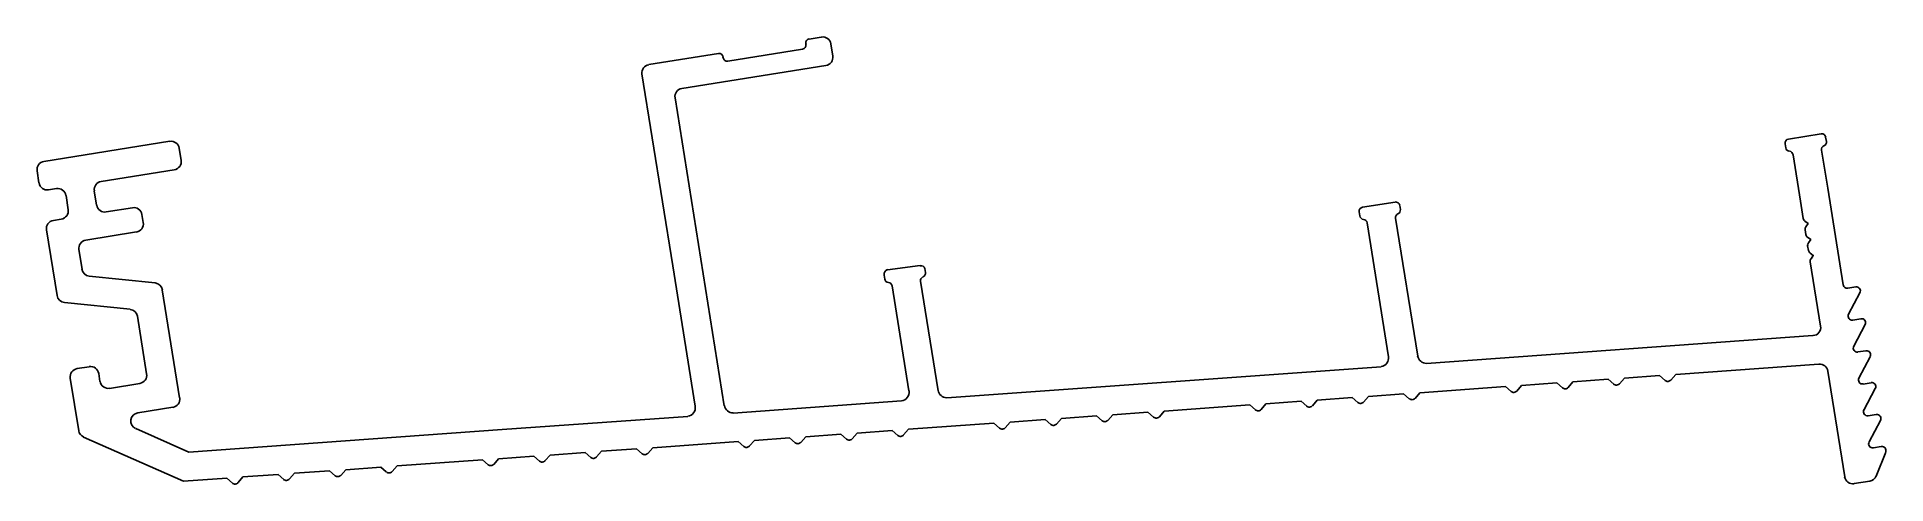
# Model space of a CAD drawing. Header units: inches. Extents: x -55 to 59, y -1 to 26.
import ezdxf

# ---------------------------------------------------------------- set-up
doc = ezdxf.new("R2010")
doc.units = ezdxf.units.IN
doc.header["$MEASUREMENT"] = 0
doc.layers.add('DS459', color=2, linetype='Continuous')

msp = doc.modelspace()

# ---------------------------------------------------------------- linework, layer by layer
at = {"layer": 'DS459', "color": 7}
for p, q in [((-7.95, 25.39), (-12.57, 24.65)), ((-7.75, 25.74), (-7.74, 25.68)), ((-6.8, 26.14), (-7.55, 26.02)), ((-6.09, 24.97), (-6.21, 25.72)), ((-13.15, 25.13), (-17.45, 24.44)), ((-15.41, 22.96), (-6.51, 24.39)), ((-12.86, 24.86), (-12.87, 24.92)), ((-17.88, 23.87), (-15.97, 11.99)), ((-12.79, 3.35), (-15.83, 22.38)), ((-47.05, 19.7), (-54.82, 18.45)), ((52.75, 19.55), (52.79, 19.29)), ((54.97, 20.16), (52.95, 19.83)), ((55.3, 19.69), (55.25, 19.95)), ((-46.35, 18.52), (-46.47, 19.27)), ((53.24, 18.87), (53.7, 16)), ((55.38, 16.8), (55, 19.15)), ((-55.25, 17.87), (-55.13, 17.12)), ((-51.28, 17.22), (-46.77, 17.94)), ((-54.54, 16.69), (-54.05, 16.77)), ((-53.46, 16.35), (-53.32, 15.47)), ((-51.57, 15.75), (-51.71, 16.63)), ((53.7, 16), (53.87, 14.92)), ((56.33, 10.82), (55.38, 16.8)), ((-53.75, 14.89), (-54.24, 14.81)), ((-49.35, 15.59), (-50.98, 15.33)), ((-48.69, 14.67), (-48.77, 15.17)), ((26.43, 15.33), (26.47, 15.08)), ((28.65, 15.94), (26.64, 15.62)), ((30.05, 6.42), (28.68, 14.94)), ((28.98, 15.48), (28.94, 15.73)), ((-54.66, 14.22), (-54.01, 10.16)), ((-52.24, 13.59), (-49.11, 14.09)), ((26.93, 14.66), (28.25, 6.38)), ((53.97, 14.76), (54.17, 14.62)), ((53.98, 14.22), (54.03, 13.93)), ((54.17, 14.61), (54.03, 14.41)), ((54.13, 13.77), (54.33, 13.63)), ((-52.47, 11.79), (-52.66, 13)), ((54.14, 13.24), (54.19, 12.95)), ((54.19, 12.95), (54.14, 13.24)), ((54.14, 13.24), (54.19, 12.95)), ((54.19, 12.95), (54.14, 13.24)), ((54.14, 13.24), (54.19, 12.95)), ((54.33, 13.62), (54.19, 13.42)), ((54.29, 12.78), (54.49, 12.64)), ((54.49, 12.63), (54.35, 12.43)), ((-15.97, 11.99), (-14.58, 3.31)), ((-2.91, 11.43), (-2.87, 11.18)), ((-0.69, 12.01), (-2.71, 11.76)), ((-0.36, 11.58), (-0.41, 11.84)), ((54.3, 12.25), (54.3, 12.25)), ((54.3, 12.25), (54.94, 8.27)), ((-47.96, 10.94), (-52.02, 11.36)), ((-46.44, 3.83), (-47.51, 10.51)), ((-2.42, 10.76), (-1.38, 4.26)), ((0.42, 4.27), (-0.66, 11.04)), ((57.11, 10.7), (56.62, 10.62)), ((56.67, 9.01), (57.37, 10.33)), ((-53.56, 9.73), (-49.5, 9.31)), ((-49.05, 8.88), (-48.48, 5.31)), ((57.43, 8.72), (56.93, 8.64)), ((56.99, 7.03), (57.69, 8.36)), ((54.47, 7.68), (30.59, 5.96)), ((-52.02, 5.76), (-52.77, 5.64)), ((27.79, 5.76), (0.95, 3.84)), ((45.99, 5.28), (54.84, 5.92)), ((57.74, 6.75), (57.25, 6.67)), ((57.31, 5.06), (58.01, 6.38)), ((-53.2, 5.06), (-52.67, 1.8)), ((-51.36, 4.85), (-51.44, 5.34)), ((-48.9, 4.73), (-50.77, 4.42)), ((36.17, 4.25), (36.47, 4.6)), ((36.47, 4.6), (38.64, 4.76)), ((38.64, 4.76), (38.99, 4.45)), ((39.34, 4.48), (39.64, 4.83)), ((39.64, 4.83), (41.81, 4.98)), ((41.81, 4.98), (42.16, 4.68)), ((42.51, 4.71), (42.82, 5.06)), ((42.82, 5.06), (44.98, 5.21)), ((44.98, 5.21), (45.33, 4.91)), ((45.68, 4.93), (45.99, 5.28)), ((55.38, 5.49), (56.43, -1.05)), ((58.06, 4.77), (57.57, 4.69)), ((-1.85, 3.64), (-12.24, 2.89)), ((20.37, 3.12), (20.67, 3.47)), ((20.67, 3.47), (22.84, 3.62)), ((22.84, 3.62), (23.19, 3.32)), ((23.54, 3.35), (23.84, 3.7)), ((23.84, 3.7), (26.01, 3.85)), ((26.01, 3.85), (26.36, 3.55)), ((26.71, 3.57), (27.02, 3.92)), ((27.02, 3.92), (29.18, 4.08)), ((29.18, 4.08), (29.53, 3.78)), ((29.89, 3.8), (30.19, 4.15)), ((30.19, 4.15), (35.47, 4.53)), ((35.47, 4.53), (35.82, 4.23)), ((57.62, 3.08), (58.32, 4.41)), ((-49.03, 2.9), (-46.86, 3.25)), ((-15.05, 2.69), (-26.51, 1.87)), ((-14.58, 3.31), (-14.58, 3.31)), ((4.57, 1.99), (4.87, 2.34)), ((4.87, 2.34), (7.04, 2.49)), ((7.04, 2.49), (7.39, 2.19)), ((7.74, 2.21), (8.04, 2.56)), ((8.04, 2.56), (10.21, 2.72)), ((10.21, 2.72), (10.56, 2.42)), ((10.91, 2.44), (11.22, 2.79)), ((11.22, 2.79), (13.38, 2.95)), ((13.38, 2.95), (13.73, 2.64)), ((14.09, 2.67), (14.39, 3.02)), ((14.39, 3.02), (19.67, 3.4)), ((19.67, 3.4), (20.02, 3.09)), ((58.38, 2.8), (57.88, 2.72)), ((57.94, 1.11), (58.64, 2.43)), ((-52.38, 1.41), (-46.2, -1.32)), ((-45.88, 0.48), (-49.15, 1.93)), ((-26.51, 1.87), (-45.88, 0.48)), ((-11.23, 0.86), (-10.93, 1.2)), ((-10.93, 1.2), (-8.76, 1.36)), ((-8.76, 1.36), (-8.41, 1.06)), ((-8.06, 1.08), (-7.75, 1.43)), ((-7.75, 1.43), (-5.59, 1.59)), ((-5.59, 1.59), (-5.24, 1.28)), ((-4.89, 1.31), (-4.58, 1.66)), ((-4.58, 1.66), (-2.42, 1.81)), ((-2.42, 1.81), (-2.07, 1.51)), ((-1.71, 1.54), (-1.41, 1.89)), ((-1.41, 1.89), (3.87, 2.26)), ((3.87, 2.26), (4.22, 1.96)), ((-27.03, -0.28), (-26.73, 0.07)), ((-26.73, 0.07), (-24.56, 0.23)), ((-24.56, 0.23), (-24.21, -0.08)), ((-23.86, -0.05), (-23.55, 0.3)), ((-23.55, 0.3), (-21.39, 0.45)), ((-21.39, 0.45), (-21.04, 0.15)), ((-20.69, 0.18), (-20.38, 0.53)), ((-20.38, 0.53), (-18.22, 0.68)), ((-18.22, 0.68), (-17.87, 0.38)), ((-17.51, 0.4), (-17.21, 0.75)), ((-17.21, 0.75), (-11.93, 1.13)), ((-11.93, 1.13), (-11.58, 0.83)), ((58.69, 0.82), (58.2, 0.74)), ((58.38, -1), (58.97, 0.48)), ((-46.2, -1.32), (-43.53, -1.13)), ((-43.53, -1.13), (-43.18, -1.44)), ((-42.83, -1.41), (-42.53, -1.06)), ((-42.53, -1.06), (-40.36, -0.91)), ((-40.36, -0.91), (-40.01, -1.21)), ((-39.66, -1.18), (-39.35, -0.83)), ((-39.35, -0.83), (-37.19, -0.68)), ((-37.19, -0.68), (-36.84, -0.98)), ((-36.48, -0.96), (-36.18, -0.61)), ((-36.18, -0.61), (-34.01, -0.45)), ((-34.01, -0.45), (-33.67, -0.75)), ((-33.31, -0.73), (-33.01, -0.38)), ((-33.01, -0.38), (-27.73, 0)), ((-27.73, 0), (-27.38, -0.3)), ((57.01, -1.47), (57.98, -1.32))]:
    msp.add_line(p, q, dxfattribs=at)
for centre, radius, start, end in [((-7.99, 25.64), 0.25, 279.1, 9.1), ((-7.51, 25.78), 0.25, 99.1, 189.1), ((-6.71, 25.64), 0.51, 9.1, 99.1), ((-17.37, 23.93), 0.51, 99.123, 187.1712), ((-13.11, 24.88), 0.25, 9.1, 99.1), ((-12.61, 24.9), 0.25, 189.1, 279.1), ((-6.59, 24.89), 0.51, 279.1, 9.1), ((-15.33, 22.46), 0.51, 99.1, 189.1), ((-46.97, 19.19), 0.51, 9.1, 99.1), ((52.99, 19.59), 0.25, 99.1, 189.1), ((55.01, 19.91), 0.25, 9.1, 99.1), ((55.24, 19.19), 0.25, 112.9865, 189.1), ((55.05, 19.65), 0.25, 292.9865, 9.1), ((-54.74, 17.95), 0.51, 99.1, 189.1), ((-46.85, 18.44), 0.51, 279.1, 9.1), ((53.03, 19.33), 0.25, 189.1, 265.2135), ((52.99, 18.83), 0.25, 9.1, 85.2135), ((-51.2, 16.71), 0.51, 99.1, 189.1), ((-54.62, 17.2), 0.51, 189.1, 279.1), ((-53.97, 16.27), 0.51, 9.1, 99.1), ((-53.83, 15.39), 0.51, 279.1, 9.1), ((-51.06, 15.83), 0.51, 189.1, 279.1), ((-49.27, 15.09), 0.51, 9.1, 99.1), ((26.68, 15.37), 0.25, 99.1, 189.1), ((26.72, 15.12), 0.25, 189.1, 265.2135), ((26.68, 14.62), 0.25, 9.1, 85.2135), ((28.69, 15.7), 0.25, 9.1, 99.1), ((28.93, 14.98), 0.25, 112.9865, 189.1), ((28.73, 15.44), 0.25, 292.9865, 9.1), ((54.12, 14.96), 0.25, 189.1, 234.1), ((-54.16, 14.3), 0.51, 99.1, 189.1), ((-49.19, 14.59), 0.51, 279.1, 9.1), ((54.23, 14.26), 0.25, 144.1, 189.1), ((54.28, 13.97), 0.25, 189.1, 234.1), ((54.16, 14.61), 0.008, 324.1, 54.1), ((-52.16, 13.08), 0.51, 99.1, 189.1), ((54.39, 13.28), 0.25, 144.1, 189.1), ((54.44, 12.99), 0.25, 189.1, 234.1), ((54.32, 13.62), 0.008, 324.1, 54.1), ((54.48, 12.64), 0.008, 324.1, 54.1), ((-51.97, 11.87), 0.51, 189.1, 264.1), ((-2.59, 11.46), 0.326, 112.0825, 183.6633), ((-0.64, 11.76), 0.248, 17.0873, 100.3596), ((-0.61, 11.54), 0.25, 292.9865, 9.1), ((54.55, 12.29), 0.25, 144.1, 189.1), ((-48.01, 10.43), 0.51, 9.1, 84.1), ((-2.63, 11.22), 0.25, 189.1, 265.2135), ((-2.67, 10.72), 0.25, 9.1, 85.2135), ((-0.42, 11.08), 0.25, 112.9865, 189.1), ((56.58, 10.86), 0.25, 189.1, 279.1), ((57.15, 10.45), 0.25, 332.2301, 99.1), ((-53.51, 10.24), 0.51, 189.1, 264.1), ((-49.55, 8.8), 0.51, 9.1, 84.1), ((54.44, 8.19), 0.51, 274.1, 9.1), ((56.89, 8.89), 0.25, 152.2301, 279.1), ((57.47, 8.48), 0.25, 332.2301, 99.1), ((57.21, 6.91), 0.25, 152.2301, 279.1), ((-51.94, 5.26), 0.51, 9.1, 99.1), ((27.69, 6.32), 0.563, 279.6251, 6.753), ((30.61, 6.54), 0.577, 191.6593, 267.756), ((54.88, 5.41), 0.51, 9.1, 94.1), ((57.78, 6.5), 0.25, 332.2301, 99.1), ((-52.69, 5.14), 0.51, 99.1, 189.1), ((-50.85, 4.93), 0.51, 189.1, 279.1), ((-48.98, 5.23), 0.51, 279.1, 9.1), ((42.32, 4.87), 0.25, 229.1, 319.1), ((45.5, 5.1), 0.25, 229.1, 319.1), ((57.53, 4.94), 0.25, 152.2301, 279.1), ((58.1, 4.53), 0.25, 332.2301, 99.1), ((-46.94, 3.75), 0.51, 279.1, 9.1), ((-1.94, 4.2), 0.567, 279.3573, 5.9273), ((0.96, 4.39), 0.552, 189.9854, 269.1434), ((26.52, 3.74), 0.25, 229.1, 319.1), ((29.7, 3.97), 0.25, 229.1, 319.1), ((35.98, 4.42), 0.25, 229.1, 319.1), ((39.15, 4.64), 0.25, 229.1, 319.1), ((-48.95, 2.4), 0.51, 99.1, 246.1), ((-15.13, 3.24), 0.551, 278.5078, 7.2268), ((-12.23, 3.46), 0.562, 191.1432, 269.0384), ((10.72, 2.61), 0.25, 229.1, 319.1), ((13.9, 2.83), 0.25, 229.1, 319.1), ((20.18, 3.28), 0.25, 229.1, 319.1), ((23.35, 3.51), 0.25, 229.1, 319.1), ((57.84, 2.97), 0.25, 152.2301, 279.1), ((58.42, 2.55), 0.25, 332.2301, 99.1), ((-52.17, 1.88), 0.51, 189.1, 246.1), ((-5.07, 1.47), 0.25, 229.1, 319.1), ((-1.9, 1.7), 0.25, 229.1, 319.1), ((4.38, 2.15), 0.25, 229.1, 319.1), ((7.55, 2.38), 0.25, 229.1, 319.1), ((-20.87, 0.34), 0.25, 229.1, 319.1), ((-17.7, 0.57), 0.25, 229.1, 319.1), ((-11.42, 1.02), 0.25, 229.1, 319.1), ((-8.25, 1.25), 0.25, 229.1, 319.1), ((58.16, 0.99), 0.25, 152.2301, 279.1), ((58.73, 0.58), 0.25, 338.3563, 99.1), ((-36.67, -0.79), 0.25, 229.1, 319.1), ((-33.5, -0.56), 0.25, 229.1, 319.1), ((-27.22, -0.11), 0.25, 229.1, 319.1), ((-24.05, 0.11), 0.25, 229.1, 319.1), ((56.93, -0.97), 0.51, 189.1, 279.1), ((57.9, -0.81), 0.51, 279.1, 338.3563), ((-43.02, -1.25), 0.25, 229.1, 319.1), ((-39.85, -1.02), 0.25, 229.1, 319.1)]:
    msp.add_arc(centre, radius, start, end, dxfattribs=at)

doc.saveas('drawing.dxf')
